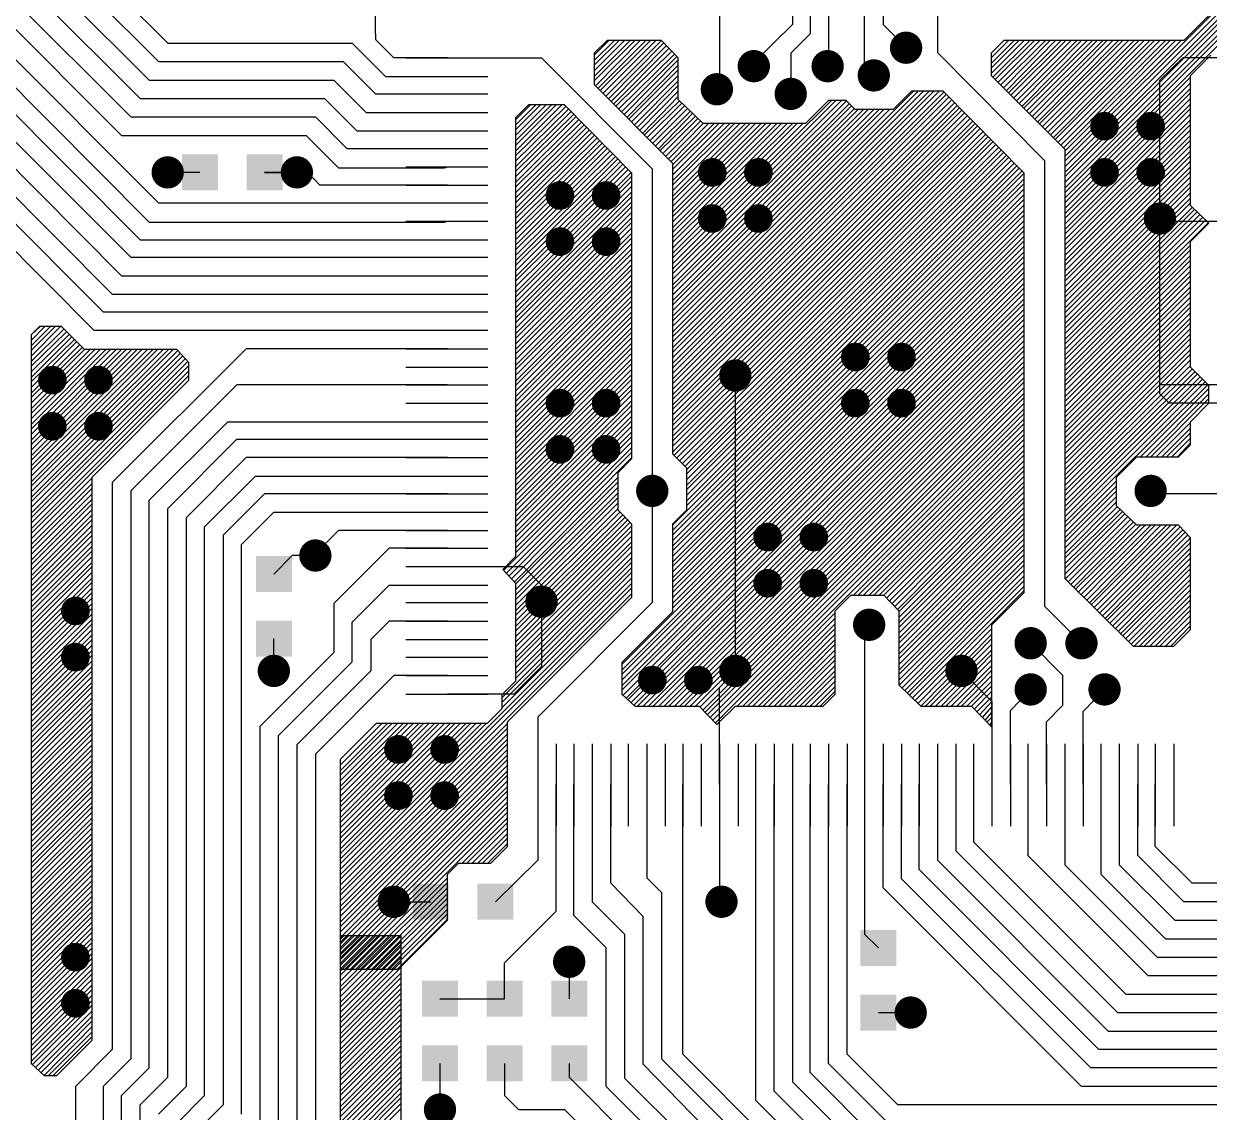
# Model space of a CAD drawing. Extents: x 295 to 953, y 10 to 290.
# Drawn here: x 646.7 to 700.5, y 130.8 to 180.2 of the extents above; entities that cross this region are included whole.
import ezdxf

# ---------------------------------------------------------------- set-up
doc = ezdxf.new("R2010")
doc.units = 0
doc.header["$LTSCALE"] = 5
doc.header["$MEASUREMENT"] = 0
doc.layers.get('0').update_dxf_attribs({"linetype": 'CONTINUOUS', "lineweight": 25})
doc.layers.add('ART01_PHO', color=7, linetype='CONTINUOUS')

msp = doc.modelspace()

# ---------------------------------------------------------------- linework, layer by layer
for points, const_width in [([(686.372, 179.088, 1), (687.105, 179.088, 1)], 0.733), ([(679.456, 178.25, 1), (680.19, 178.25, 1)], 0.733), ([(682.809, 178.25, 1), (683.543, 178.25, 1)], 0.733), ([(684.905, 177.831, 1), (685.638, 177.831, 1)], 0.733), ([(677.78, 177.202, 1), (678.513, 177.202, 1)], 0.733), ([(681.133, 176.992, 1), (681.866, 176.992, 1)], 0.733), ([(695.424, 175.526, 1), (696.074, 175.526, 1)], 0.65), ([(697.52, 175.526, 1), (698.169, 175.526, 1)], 0.65), ([(652.844, 173.43, 1), (653.577, 173.43, 1)], 0.733), ([(658.711, 173.43, 1), (659.444, 173.43, 1)], 0.733), ([(677.612, 173.43, 1), (678.262, 173.43, 1)], 0.65), ([(679.708, 173.43, 1), (680.358, 173.43, 1)], 0.65), ([(695.424, 173.43, 1), (696.074, 173.43, 1)], 0.65), ([(697.52, 173.43, 1), (698.169, 173.43, 1)], 0.65), ([(670.697, 172.382, 1), (671.347, 172.382, 1)], 0.65), ([(672.793, 172.382, 1), (673.442, 172.382, 1)], 0.65), ([(677.612, 171.335, 1), (678.262, 171.335, 1)], 0.65), ([(679.708, 171.335, 1), (680.358, 171.335, 1)], 0.65), ([(697.897, 171.335, 1), (698.63, 171.335, 1)], 0.733), ([(670.697, 170.287, 1), (671.347, 170.287, 1)], 0.65), ([(672.793, 170.287, 1), (673.442, 170.287, 1)], 0.65), ([(684.108, 165.048, 1), (684.758, 165.048, 1)], 0.65), ([(686.204, 165.048, 1), (686.854, 165.048, 1)], 0.65), ([(678.618, 164.21, 1), (679.352, 164.21, 1)], 0.733), ([(647.647, 164, 1), (648.296, 164, 1)], 0.65), ([(649.742, 164, 1), (650.392, 164, 1)], 0.65), ([(670.697, 162.953, 1), (671.347, 162.953, 1)], 0.65), ([(672.793, 162.953, 1), (673.442, 162.953, 1)], 0.65), ([(684.108, 162.953, 1), (684.758, 162.953, 1)], 0.65), ([(686.204, 162.953, 1), (686.854, 162.953, 1)], 0.65), ([(647.647, 161.905, 1), (648.296, 161.905, 1)], 0.65), ([(649.742, 161.905, 1), (650.392, 161.905, 1)], 0.65), ([(670.697, 160.857, 1), (671.347, 160.857, 1)], 0.65), ([(672.793, 160.857, 1), (673.442, 160.857, 1)], 0.65), ([(674.846, 158.971, 1), (675.58, 158.971, 1)], 0.733), ([(697.478, 158.971, 1), (698.211, 158.971, 1)], 0.733), ([(680.127, 156.876, 1), (680.777, 156.876, 1)], 0.65), ([(682.223, 156.876, 1), (682.872, 156.876, 1)], 0.65), ([(659.549, 156.037, 1), (660.283, 156.037, 1)], 0.733), ([(680.127, 154.78, 1), (680.777, 154.78, 1)], 0.65), ([(682.223, 154.78, 1), (682.872, 154.78, 1)], 0.65), ([(669.817, 153.942, 1), (670.551, 153.942, 1)], 0.733), ([(648.695, 153.523, 1), (649.344, 153.523, 1)], 0.65), ([(684.695, 152.894, 1), (685.429, 152.894, 1)], 0.733), ([(692.029, 152.056, 1), (692.763, 152.056, 1)], 0.733), ([(694.334, 152.056, 1), (695.068, 152.056, 1)], 0.733), ([(648.695, 151.427, 1), (649.344, 151.427, 1)], 0.65), ([(657.663, 150.799, 1), (658.397, 150.799, 1)], 0.733), ([(678.618, 150.799, 1), (679.352, 150.799, 1)], 0.733), ([(688.886, 150.799, 1), (689.62, 150.799, 1)], 0.733), ([(674.888, 150.38, 1), (675.538, 150.38, 1)], 0.65), ([(676.984, 150.38, 1), (677.633, 150.38, 1)], 0.65), ([(692.029, 149.96, 1), (692.763, 149.96, 1)], 0.733), ([(695.382, 149.96, 1), (696.116, 149.96, 1)], 0.733), ([(663.363, 147.236, 1), (664.013, 147.236, 1)], 0.65), ([(665.459, 147.236, 1), (666.108, 147.236, 1)], 0.65), ([(663.363, 145.141, 1), (664.013, 145.141, 1)], 0.65), ([(665.459, 145.141, 1), (666.108, 145.141, 1)], 0.65), ([(663.112, 140.321, 1), (663.845, 140.321, 1)], 0.733), ([(677.99, 140.321, 1), (678.723, 140.321, 1)], 0.733), ([(648.695, 137.807, 1), (649.344, 137.807, 1)], 0.65), ([(671.074, 137.597, 1), (671.808, 137.597, 1)], 0.733), ([(648.695, 135.711, 1), (649.344, 135.711, 1)], 0.65), ([(686.581, 135.292, 1), (687.315, 135.292, 1)], 0.733), ([(665.207, 130.891, 1), (665.94, 130.891, 1)], 0.733)]:
    msp.add_lwpolyline(points, format="xyb", close=True, dxfattribs=dict(const_width=const_width))
for points in [[(655.494, 174.247), (655.494, 172.613), (653.86, 174.247), (653.86, 172.613)], [(658.428, 174.247), (658.428, 172.613), (656.794, 174.247), (656.794, 172.613)], [(658.847, 156.016), (658.847, 154.382), (657.213, 156.016), (657.213, 154.382)], [(658.847, 153.083), (658.847, 151.448), (657.213, 153.083), (657.213, 151.448)], [(665.972, 141.138), (665.972, 139.504), (664.337, 141.138), (664.337, 139.504)], [(668.906, 141.138), (668.906, 139.504), (667.271, 141.138), (667.271, 139.504)], [(686.298, 139.043), (686.298, 137.408), (684.664, 139.043), (684.664, 137.408)], [(666.391, 136.738), (666.391, 135.103), (664.757, 136.738), (664.757, 135.103)], [(669.325, 136.738), (669.325, 135.103), (667.69, 136.738), (667.69, 135.103)], [(672.258, 136.738), (672.258, 135.103), (670.624, 136.738), (670.624, 135.103)], [(686.298, 136.109), (686.298, 134.475), (684.664, 136.109), (684.664, 134.475)], [(666.391, 133.804), (666.391, 132.17), (664.757, 133.804), (664.757, 132.17)], [(669.325, 133.804), (669.325, 132.17), (667.69, 133.804), (667.69, 132.17)], [(672.258, 133.804), (672.258, 132.17), (670.624, 133.804), (670.624, 132.17)]]:
    msp.add_solid(points)
at = {"layer": 'ART01_PHO', "color": 7}
for p, q in [((662.64, 179.717), (662.64, 235.247)), ((647.972, 184.536), (653.21, 179.298)), ((647.343, 183.908), (652.791, 178.459)), ((646.714, 183.279), (652.372, 177.621)), ((646.086, 182.65), (651.953, 176.783)), ((678.272, 182.776), (678.272, 177.202)), ((681.583, 182.776), (681.583, 180.136)), ((682.38, 182.776), (682.38, 179.717)), ((683.218, 182.776), (683.218, 178.25)), ((684.852, 178.25), (684.852, 182.776)), ((685.691, 182.776), (685.691, 180.136)), ((688.163, 182.776), (688.163, 178.878)), ((693.947, 173.933), (702.999, 182.986)), ((693.947, 173.682), (703.251, 182.986)), ((693.947, 173.43), (703.502, 182.986)), ((693.947, 173.221), (703.712, 182.986)), ((693.947, 172.969), (703.963, 182.986)), ((693.947, 172.718), (704.215, 182.986)), ((693.947, 172.508), (704.424, 182.986)), ((693.947, 172.257), (704.676, 182.986)), ((645.457, 182.022), (651.534, 175.945)), ((644.828, 181.393), (651.115, 175.106)), ((644.074, 180.764), (652.791, 172.047)), ((700.652, 180.722), (699.353, 179.423)), ((643.445, 180.136), (652.372, 171.167)), ((681.583, 180.136), (679.823, 178.417)), ((685.691, 180.136), (686.738, 179.088)), ((642.859, 179.507), (651.953, 170.371)), ((653.21, 179.298), (661.592, 179.298)), ((661.592, 179.298), (663.101, 177.789)), ((662.64, 179.717), (662.64, 179.465)), ((663.478, 178.627), (662.64, 179.465)), ((672.573, 178.753), (673.243, 179.423)), ((672.573, 178.501), (673.495, 179.423)), ((672.573, 178.292), (673.704, 179.423)), ((672.573, 178.04), (673.956, 179.423)), ((672.573, 177.789), (674.207, 179.423)), ((672.573, 177.579), (674.417, 179.423)), ((673.159, 179.423), (672.573, 178.836)), ((672.657, 177.37), (674.668, 179.423)), ((672.74, 177.244), (674.92, 179.423)), ((672.866, 177.16), (675.129, 179.423)), ((672.992, 177.034), (675.381, 179.423)), ((673.118, 176.909), (675.632, 179.423)), ((675.632, 179.423), (673.159, 179.423)), ((673.243, 176.783), (675.716, 179.298)), ((676.387, 178.627), (675.632, 179.423)), ((682.38, 179.717), (681.5, 178.836)), ((690.594, 178.627), (691.39, 179.423)), ((690.594, 178.375), (691.642, 179.423)), ((690.594, 178.166), (691.851, 179.423)), ((690.594, 177.914), (692.103, 179.423)), ((691.181, 179.423), (690.594, 178.836)), ((690.678, 177.747), (692.354, 179.423)), ((690.804, 177.663), (692.564, 179.423)), ((690.929, 177.537), (692.815, 179.423)), ((691.055, 177.412), (693.067, 179.423)), ((691.181, 177.286), (693.276, 179.423)), ((699.353, 179.423), (691.181, 179.423)), ((691.306, 177.16), (693.528, 179.423)), ((691.39, 177.034), (693.779, 179.423)), ((691.516, 176.951), (693.989, 179.423)), ((691.642, 176.825), (694.24, 179.423)), ((691.768, 176.699), (694.492, 179.423)), ((691.893, 176.573), (694.701, 179.423)), ((692.019, 176.448), (694.953, 179.423)), ((692.103, 176.364), (695.204, 179.423)), ((692.229, 176.238), (695.414, 179.423)), ((692.354, 176.112), (695.665, 179.423)), ((692.48, 175.987), (695.875, 179.423)), ((692.606, 175.861), (696.126, 179.423)), ((692.731, 175.735), (696.378, 179.423)), ((692.815, 175.651), (696.587, 179.423)), ((692.941, 175.526), (696.839, 179.423)), ((693.067, 175.4), (697.09, 179.423)), ((693.192, 175.274), (697.3, 179.423)), ((693.318, 175.148), (697.551, 179.423)), ((693.444, 175.023), (697.803, 179.423)), ((693.528, 174.939), (698.012, 179.423)), ((693.653, 174.813), (698.264, 179.423)), ((693.779, 174.687), (698.515, 179.423)), ((693.905, 174.562), (698.725, 179.423)), ((693.947, 174.394), (698.976, 179.423)), ((693.947, 174.143), (699.227, 179.423)), ((642.23, 178.878), (651.534, 169.574)), ((672.573, 178.836), (672.573, 177.412)), ((673.369, 176.657), (675.842, 179.172)), ((673.453, 176.531), (675.967, 179.046)), ((673.579, 176.448), (676.093, 178.92)), ((673.704, 176.322), (676.219, 178.795)), ((681.5, 178.836), (681.5, 176.992)), ((688.163, 178.878), (693.025, 173.975)), ((690.594, 178.836), (690.594, 177.831)), ((699.647, 177.831), (700.569, 178.753)), ((641.643, 178.25), (651.115, 168.736)), ((652.791, 178.459), (661.173, 178.459)), ((661.173, 178.459), (662.64, 176.992)), ((665.909, 178.627), (663.478, 178.627)), ((664.023, 178.627), (667.753, 178.627)), ((665.909, 178.627), (670.184, 178.627)), ((670.184, 178.627), (675.213, 173.598)), ((673.83, 176.196), (676.345, 178.711)), ((673.956, 176.07), (676.387, 178.543)), ((674.081, 175.945), (676.387, 178.292)), ((676.387, 176.741), (676.387, 178.627)), ((679.823, 178.417), (679.823, 178.25)), ((683.218, 178.25), (683.176, 178.25)), ((685.271, 177.831), (684.852, 178.25)), ((699.311, 178.627), (698.264, 177.621)), ((702.999, 178.627), (699.311, 178.627)), ((663.101, 177.789), (665.909, 177.789)), ((664.023, 177.789), (667.753, 177.789)), ((674.165, 175.861), (676.387, 178.082)), ((674.291, 175.735), (676.387, 177.831)), ((690.594, 177.831), (693.947, 174.478)), ((693.947, 172.047), (699.647, 177.747)), ((699.647, 171.921), (699.647, 177.831)), ((641.014, 177.621), (650.696, 167.898)), ((652.372, 177.621), (660.754, 177.621)), ((660.754, 177.621), (662.221, 176.154)), ((672.573, 177.412), (676.135, 173.849)), ((674.417, 175.609), (676.387, 177.579)), ((674.542, 175.484), (676.387, 177.37)), ((674.668, 175.358), (676.387, 177.118)), ((676.135, 166.18), (687.074, 177.118)), ((676.135, 165.97), (687.283, 177.118)), ((676.135, 165.719), (687.535, 177.118)), ((676.135, 165.467), (687.786, 177.118)), ((676.135, 165.258), (687.996, 177.118)), ((676.135, 165.006), (688.247, 177.118)), ((678.272, 177.202), (678.147, 177.202)), ((686.99, 177.118), (686.152, 176.28)), ((688.415, 177.118), (686.99, 177.118)), ((692.103, 173.388), (688.415, 177.118)), ((693.947, 171.796), (699.647, 177.495)), ((693.947, 171.544), (699.647, 177.244)), ((698.264, 171.209), (698.264, 177.621)), ((640.386, 176.992), (650.277, 167.102)), ((651.953, 176.783), (660.335, 176.783)), ((660.335, 176.783), (661.802, 175.316)), ((662.64, 176.992), (665.909, 176.992)), ((664.023, 176.992), (667.753, 176.992)), ((674.794, 175.232), (676.387, 176.867)), ((674.878, 175.148), (676.47, 176.699)), ((676.135, 164.755), (688.457, 177.076)), ((676.135, 164.545), (688.54, 176.951)), ((676.135, 164.294), (688.666, 176.825)), ((676.135, 169.532), (683.344, 176.699)), ((676.135, 169.281), (683.553, 176.699)), ((676.135, 169.03), (683.805, 176.699)), ((676.135, 164.042), (688.792, 176.699)), ((676.135, 168.82), (684.014, 176.657)), ((677.518, 175.651), (676.387, 176.741)), ((683.218, 176.699), (682.17, 175.651)), ((684.014, 176.699), (683.218, 176.699)), ((684.433, 176.28), (684.014, 176.699)), ((693.947, 171.335), (699.647, 177.034)), ((693.947, 171.083), (699.647, 176.783)), ((639.799, 176.364), (649.858, 166.263)), ((662.221, 176.154), (665.909, 176.154)), ((664.023, 176.154), (667.753, 176.154)), ((669.01, 175.819), (669.681, 176.49)), ((669.01, 175.568), (669.932, 176.49)), ((669.01, 175.358), (670.142, 176.49)), ((669.01, 175.106), (670.393, 176.49)), ((669.01, 174.855), (670.645, 176.49)), ((669.01, 174.645), (670.854, 176.49)), ((669.01, 174.394), (671.106, 176.49)), ((669.597, 176.49), (669.01, 175.903)), ((669.01, 174.184), (671.274, 176.406)), ((669.01, 173.933), (671.399, 176.28)), ((669.01, 173.682), (671.525, 176.196)), ((669.01, 173.472), (671.651, 176.07)), ((671.232, 176.49), (669.597, 176.49)), ((674.291, 173.388), (671.232, 176.49)), ((675.004, 175.023), (676.554, 176.573)), ((675.129, 174.897), (676.68, 176.448)), ((675.255, 174.771), (676.806, 176.322)), ((675.381, 174.645), (676.931, 176.196)), ((675.506, 174.52), (677.057, 176.112)), ((676.135, 163.833), (688.918, 176.573)), ((676.135, 168.569), (684.14, 176.531)), ((676.135, 168.317), (684.266, 176.448)), ((676.135, 163.581), (689.043, 176.448)), ((676.135, 163.33), (689.169, 176.364)), ((676.135, 168.108), (684.391, 176.322)), ((676.135, 167.856), (684.559, 176.28)), ((676.135, 167.605), (684.81, 176.28)), ((676.135, 167.395), (685.02, 176.28)), ((676.135, 167.144), (685.271, 176.28)), ((676.135, 166.892), (685.523, 176.28)), ((676.135, 166.683), (685.732, 176.28)), ((676.135, 166.431), (685.984, 176.28)), ((676.135, 163.12), (689.253, 176.238)), ((676.135, 162.869), (689.379, 176.112)), ((686.152, 176.28), (684.433, 176.28)), ((693.947, 170.832), (699.647, 176.531)), ((693.947, 170.622), (699.647, 176.322)), ((693.947, 170.371), (699.647, 176.07)), ((651.534, 175.945), (659.916, 175.945)), ((659.916, 175.945), (661.341, 174.52)), ((669.01, 173.221), (671.735, 175.945)), ((669.01, 175.903), (669.01, 155.996)), ((669.01, 172.969), (671.86, 175.819)), ((669.01, 172.76), (671.986, 175.693)), ((669.01, 172.508), (672.112, 175.568)), ((675.59, 174.436), (677.183, 175.987)), ((675.716, 174.31), (677.267, 175.861)), ((675.842, 174.184), (677.392, 175.735)), ((675.967, 174.059), (677.518, 175.651)), ((676.093, 173.933), (677.77, 175.651)), ((676.135, 162.659), (689.504, 175.987)), ((676.135, 162.408), (689.63, 175.861)), ((676.135, 162.156), (689.756, 175.735)), ((676.135, 173.765), (678.021, 175.651)), ((676.135, 173.556), (678.231, 175.651)), ((676.135, 173.304), (678.482, 175.651)), ((676.135, 173.053), (678.733, 175.651)), ((676.135, 172.843), (678.943, 175.651)), ((676.135, 172.592), (679.195, 175.651)), ((676.135, 172.34), (679.446, 175.651)), ((676.135, 172.131), (679.656, 175.651)), ((676.135, 171.879), (679.907, 175.651)), ((676.135, 171.628), (680.158, 175.651)), ((676.135, 171.418), (680.368, 175.651)), ((676.135, 171.167), (680.619, 175.651)), ((676.135, 170.916), (680.871, 175.651)), ((676.135, 170.706), (681.08, 175.651)), ((676.135, 170.454), (681.332, 175.651)), ((676.135, 170.245), (681.583, 175.651)), ((676.135, 169.993), (681.793, 175.651)), ((676.135, 169.742), (682.044, 175.651)), ((676.135, 161.947), (689.882, 175.651)), ((676.135, 161.695), (689.965, 175.526)), ((682.17, 175.651), (677.518, 175.651)), ((693.947, 170.119), (699.647, 175.819)), ((693.947, 169.91), (699.647, 175.609)), ((651.115, 175.106), (659.497, 175.106)), ((659.497, 175.106), (660.964, 173.64)), ((661.802, 175.316), (665.909, 175.316)), ((664.023, 175.316), (667.753, 175.316)), ((669.01, 172.257), (672.237, 175.484)), ((669.01, 172.047), (672.363, 175.358)), ((669.01, 171.796), (672.447, 175.232)), ((669.01, 171.544), (672.573, 175.106)), ((669.01, 171.335), (672.698, 174.981)), ((676.135, 161.444), (690.091, 175.4)), ((676.135, 161.234), (690.217, 175.274)), ((676.135, 160.983), (690.343, 175.148)), ((676.135, 160.731), (690.468, 175.065)), ((693.947, 169.658), (699.647, 175.358)), ((693.947, 169.407), (699.647, 175.106)), ((661.341, 174.52), (665.909, 174.52)), ((664.023, 174.52), (667.753, 174.52)), ((669.01, 171.083), (672.824, 174.855)), ((669.01, 170.832), (672.95, 174.771)), ((669.01, 170.622), (673.076, 174.645)), ((669.01, 170.371), (673.159, 174.52)), ((676.219, 160.606), (690.594, 174.939)), ((676.345, 160.48), (690.678, 174.813)), ((676.47, 160.354), (690.804, 174.687)), ((676.596, 160.228), (690.929, 174.562)), ((676.722, 160.103), (691.055, 174.436)), ((693.947, 169.197), (699.647, 174.897)), ((693.947, 168.946), (699.647, 174.645)), ((693.947, 174.478), (693.947, 154.99)), ((669.01, 170.119), (673.285, 174.394)), ((669.01, 169.91), (673.411, 174.268)), ((669.01, 169.658), (673.537, 174.143)), ((669.01, 169.407), (673.662, 174.059)), ((669.01, 169.197), (673.788, 173.933)), ((676.764, 159.935), (691.181, 174.352)), ((676.764, 159.726), (691.306, 174.226)), ((676.764, 159.474), (691.39, 174.101)), ((676.764, 159.223), (691.516, 173.975)), ((693.025, 173.975), (693.025, 153.732)), ((693.947, 168.694), (699.647, 174.394)), ((693.947, 168.485), (699.647, 174.184)), ((693.947, 168.233), (699.647, 173.933)), ((654.677, 173.43), (653.21, 173.43)), ((657.611, 173.43), (659.078, 173.43)), ((659.581, 173.43), (657.611, 173.43)), ((660.125, 172.843), (659.581, 173.43)), ((660.964, 173.64), (665.783, 173.64)), ((664.023, 173.682), (667.753, 173.682)), ((665.783, 173.64), (665.909, 173.682)), ((669.01, 168.946), (673.872, 173.807)), ((669.01, 168.694), (673.998, 173.682)), ((669.01, 168.485), (674.123, 173.556)), ((669.01, 168.233), (674.249, 173.43)), ((674.291, 160.438), (674.291, 173.388)), ((675.213, 173.598), (675.213, 153.9)), ((676.135, 173.849), (676.135, 160.648)), ((676.135, 157.42), (692.103, 173.388)), ((676.764, 159.013), (691.642, 173.849)), ((676.764, 158.762), (691.768, 173.723)), ((676.764, 158.51), (691.893, 173.64)), ((676.764, 158.301), (692.019, 173.514)), ((692.103, 154.361), (692.103, 173.388)), ((693.947, 167.982), (699.647, 173.682)), ((693.947, 167.772), (699.647, 173.472)), ((665.909, 172.843), (660.125, 172.843)), ((664.023, 172.843), (667.753, 172.843)), ((669.01, 167.982), (674.291, 173.262)), ((669.01, 167.772), (674.291, 173.053)), ((676.135, 157.169), (692.103, 173.137)), ((676.135, 156.959), (692.103, 172.927)), ((693.947, 167.521), (699.647, 173.221)), ((693.947, 167.269), (699.647, 172.969)), ((669.01, 167.521), (674.291, 172.801)), ((669.01, 167.269), (674.291, 172.55)), ((669.01, 167.06), (674.291, 172.34)), ((676.135, 156.708), (692.103, 172.676)), ((676.135, 156.457), (692.103, 172.424)), ((693.947, 167.06), (699.647, 172.76)), ((693.947, 166.808), (699.647, 172.508)), ((652.791, 172.047), (665.909, 172.047)), ((664.023, 172.047), (667.753, 172.047)), ((669.01, 166.808), (674.291, 172.089)), ((669.01, 166.599), (674.291, 171.879)), ((676.135, 156.247), (692.103, 172.215)), ((676.135, 155.996), (692.103, 171.963)), ((693.947, 166.557), (699.647, 172.257)), ((693.947, 166.347), (699.647, 172.047)), ((693.947, 166.096), (699.73, 171.838)), ((693.947, 165.844), (699.856, 171.754)), ((700.485, 171.125), (699.647, 171.921)), ((664.023, 171.209), (667.753, 171.209)), ((665.783, 171.167), (665.909, 171.209)), ((669.01, 166.347), (674.291, 171.628)), ((669.01, 166.096), (674.291, 171.377)), ((676.135, 155.744), (692.103, 171.712)), ((676.135, 155.535), (692.103, 171.502)), ((676.135, 155.283), (692.103, 171.251)), ((693.947, 165.635), (699.94, 171.628)), ((693.947, 165.383), (700.066, 171.502)), ((693.947, 165.132), (700.191, 171.377)), ((693.947, 164.922), (700.317, 171.251)), ((698.264, 163.791), (698.264, 171.209)), ((698.264, 171.209), (702.999, 171.209)), ((652.372, 171.167), (665.783, 171.167)), ((669.01, 165.886), (674.291, 171.167)), ((669.01, 165.635), (674.291, 170.916)), ((669.01, 165.383), (674.291, 170.664)), ((676.135, 155.032), (692.103, 170.999)), ((676.135, 154.822), (692.103, 170.79)), ((693.947, 164.671), (700.443, 171.125)), ((699.647, 170.287), (700.485, 171.125)), ((651.953, 170.371), (665.909, 170.371)), ((664.023, 170.371), (667.753, 170.371)), ((669.01, 165.174), (674.291, 170.454)), ((669.01, 164.922), (674.291, 170.203)), ((676.135, 154.571), (692.103, 170.538)), ((676.135, 154.361), (692.103, 170.329)), ((693.947, 164.419), (699.647, 170.119)), ((699.647, 164.587), (699.647, 170.287)), ((669.01, 164.671), (674.291, 169.952)), ((669.01, 164.461), (674.291, 169.742)), ((676.135, 154.11), (692.103, 170.077)), ((676.135, 153.858), (692.103, 169.826)), ((676.135, 153.649), (692.103, 169.616)), ((693.947, 164.21), (699.647, 169.91)), ((693.947, 163.958), (699.647, 169.658)), ((651.534, 169.574), (665.909, 169.574)), ((664.023, 169.574), (667.753, 169.574)), ((669.01, 164.21), (674.291, 169.491)), ((669.01, 163.958), (674.291, 169.239)), ((673.83, 151.092), (692.103, 169.365)), ((673.83, 150.841), (692.103, 169.113)), ((693.947, 163.749), (699.647, 169.449)), ((693.947, 163.497), (699.647, 169.197)), ((651.115, 168.736), (665.909, 168.736)), ((664.023, 168.736), (667.753, 168.736)), ((669.01, 163.749), (674.291, 169.03)), ((669.01, 163.497), (674.291, 168.778)), ((669.01, 163.246), (674.291, 168.527)), ((673.83, 150.631), (692.103, 168.904)), ((673.83, 150.38), (692.103, 168.652)), ((693.947, 163.246), (699.647, 168.946)), ((693.947, 163.036), (699.647, 168.736)), ((669.01, 163.036), (674.291, 168.317)), ((669.01, 162.785), (674.291, 168.066)), ((673.83, 150.128), (692.103, 168.401)), ((673.83, 149.919), (692.103, 168.191)), ((693.947, 162.785), (699.647, 168.485)), ((693.947, 162.534), (699.647, 168.233)), ((693.947, 162.324), (699.647, 168.024)), ((650.696, 167.898), (665.909, 167.898)), ((664.023, 167.898), (667.753, 167.898)), ((669.01, 162.534), (674.291, 167.814)), ((669.01, 162.324), (674.291, 167.605)), ((673.914, 149.709), (692.103, 167.94)), ((674.04, 149.583), (692.103, 167.688)), ((674.123, 149.499), (692.103, 167.479)), ((693.947, 162.072), (699.647, 167.772)), ((693.947, 161.821), (699.647, 167.521)), ((650.277, 167.102), (665.909, 167.102)), ((664.023, 167.102), (667.753, 167.102)), ((669.01, 162.072), (674.291, 167.353)), ((669.01, 161.821), (674.291, 167.102)), ((669.01, 161.611), (674.291, 166.892)), ((674.249, 149.374), (692.103, 167.227)), ((674.375, 149.248), (692.103, 166.976)), ((693.947, 161.611), (699.647, 167.311)), ((693.947, 161.36), (699.647, 167.06)), ((647.008, 166.054), (647.427, 166.431)), ((647.008, 165.802), (647.636, 166.431)), ((647.008, 165.551), (647.888, 166.431)), ((647.008, 165.341), (648.097, 166.431)), ((647.008, 165.09), (648.349, 166.431)), ((647.385, 166.431), (647.008, 166.054)), ((648.391, 166.431), (647.385, 166.431)), ((649.438, 165.383), (648.391, 166.431)), ((669.01, 161.36), (674.291, 166.641)), ((669.01, 161.109), (674.291, 166.389)), ((674.542, 149.206), (692.103, 166.766)), ((674.794, 149.206), (692.103, 166.515)), ((693.947, 161.109), (699.647, 166.808)), ((693.947, 160.899), (699.647, 166.599)), ((693.947, 160.648), (699.647, 166.347)), ((647.008, 164.839), (648.474, 166.305)), ((647.008, 164.629), (648.6, 166.18)), ((647.008, 164.378), (648.726, 166.054)), ((647.008, 166.054), (647.008, 132.987)), ((647.008, 164.126), (648.852, 165.97)), ((647.008, 163.917), (648.977, 165.844)), ((649.858, 166.263), (665.909, 166.263)), ((664.023, 166.263), (667.753, 166.263)), ((669.01, 160.899), (674.291, 166.18)), ((669.01, 160.648), (674.291, 165.928)), ((675.045, 149.206), (692.103, 166.263)), ((675.255, 149.206), (692.103, 166.054)), ((693.947, 160.396), (699.647, 166.096)), ((693.947, 160.187), (699.647, 165.886)), ((647.008, 163.665), (649.061, 165.719)), ((647.008, 163.414), (649.187, 165.593)), ((647.008, 163.204), (649.313, 165.467)), ((647.008, 162.953), (649.438, 165.383)), ((647.008, 162.701), (649.69, 165.383)), ((647.008, 162.492), (649.899, 165.383)), ((647.008, 162.24), (650.151, 165.383)), ((647.008, 161.989), (650.402, 165.383)), ((647.008, 161.779), (650.612, 165.383)), ((647.008, 161.528), (650.863, 165.383)), ((647.008, 161.276), (651.115, 165.383)), ((647.008, 161.067), (651.324, 165.383)), ((647.008, 160.815), (651.576, 165.383)), ((647.008, 160.564), (651.827, 165.383)), ((647.008, 160.354), (652.037, 165.383)), ((647.008, 160.103), (652.288, 165.383)), ((647.008, 159.893), (652.54, 165.383)), ((647.008, 159.642), (652.749, 165.383)), ((647.008, 159.39), (653.001, 165.383)), ((647.008, 159.181), (653.252, 165.383)), ((647.008, 158.929), (653.462, 165.383)), ((647.008, 158.678), (653.671, 165.341)), ((653.629, 165.383), (649.438, 165.383)), ((656.773, 165.425), (650.696, 159.348)), ((654.174, 164.797), (653.629, 165.383)), ((665.909, 165.425), (656.773, 165.425)), ((664.023, 165.425), (667.753, 165.425)), ((669.01, 160.396), (674.291, 165.677)), ((669.01, 160.187), (674.291, 165.467)), ((675.506, 149.206), (692.103, 165.802)), ((675.758, 149.206), (692.103, 165.551)), ((675.967, 149.206), (692.103, 165.341)), ((693.947, 159.935), (699.647, 165.635)), ((693.947, 159.684), (699.647, 165.383)), ((647.008, 158.468), (653.797, 165.216)), ((647.008, 158.217), (653.881, 165.09)), ((647.008, 157.965), (654.007, 164.964)), ((647.008, 157.756), (654.132, 164.839)), ((654.174, 164), (654.174, 164.797)), ((669.01, 159.935), (674.291, 165.216)), ((669.01, 159.684), (674.291, 164.964)), ((669.01, 159.474), (674.291, 164.755)), ((676.219, 149.206), (692.103, 165.09)), ((676.47, 149.206), (692.103, 164.839)), ((693.947, 159.474), (699.647, 165.174)), ((693.947, 159.223), (699.647, 164.922)), ((647.008, 157.504), (654.174, 164.671)), ((647.008, 157.253), (654.174, 164.419)), ((647.008, 157.043), (654.174, 164.21)), ((664.023, 164.587), (667.753, 164.587)), ((669.01, 159.223), (674.291, 164.503)), ((669.01, 158.971), (674.291, 164.252)), ((676.68, 149.206), (692.103, 164.629)), ((676.931, 149.206), (692.103, 164.378)), ((678.985, 150.799), (678.985, 164.21)), ((693.947, 158.971), (699.647, 164.671)), ((693.947, 158.762), (699.73, 164.503)), ((693.947, 158.51), (699.856, 164.378)), ((693.947, 158.259), (699.982, 164.294)), ((700.485, 163.749), (699.647, 164.587)), ((649.774, 159.6), (654.174, 164)), ((656.354, 163.791), (651.534, 158.971)), ((665.909, 163.791), (656.354, 163.791)), ((664.023, 163.791), (667.753, 163.791)), ((669.01, 158.762), (674.291, 164.042)), ((669.01, 158.51), (674.291, 163.791)), ((677.183, 149.206), (692.103, 164.126)), ((677.392, 149.164), (692.103, 163.917)), ((677.518, 149.038), (692.103, 163.665)), ((693.947, 158.049), (700.108, 164.168)), ((693.947, 157.798), (700.191, 164.042)), ((693.947, 157.546), (700.317, 163.917)), ((693.947, 157.337), (700.443, 163.791)), ((698.264, 163.372), (698.264, 163.791)), ((702.999, 163.791), (698.264, 163.791)), ((700.485, 162.953), (700.485, 163.749)), ((669.01, 158.301), (674.291, 163.581)), ((669.01, 158.049), (674.291, 163.33)), ((677.602, 148.913), (692.103, 163.414)), ((677.728, 148.829), (692.103, 163.204)), ((697.383, 160.522), (700.485, 163.623)), ((697.635, 160.522), (700.485, 163.372)), ((697.844, 160.522), (700.485, 163.162)), ((698.683, 162.953), (698.264, 163.372)), ((664.023, 162.953), (667.753, 162.953)), ((669.01, 157.798), (674.291, 163.078)), ((669.01, 157.588), (674.291, 162.869)), ((669.01, 157.337), (674.291, 162.617)), ((677.853, 148.703), (692.103, 162.953)), ((677.979, 148.577), (692.103, 162.701)), ((702.999, 162.953), (698.683, 162.953)), ((699.647, 162.114), (700.485, 162.953)), ((652.372, 158.552), (655.934, 162.114)), ((655.934, 162.114), (665.909, 162.114)), ((664.023, 162.114), (667.753, 162.114)), ((669.01, 157.085), (674.291, 162.366)), ((669.01, 156.876), (674.291, 162.156)), ((678.105, 148.452), (692.103, 162.492)), ((679.069, 149.206), (692.103, 162.24)), ((698.096, 160.522), (699.647, 162.072)), ((699.647, 161.067), (699.647, 162.114)), ((669.01, 156.624), (674.291, 161.905)), ((669.01, 156.373), (674.291, 161.653)), ((684.349, 154.235), (692.103, 162.031)), ((684.559, 154.235), (692.103, 161.779)), ((684.81, 154.235), (692.103, 161.528)), ((698.347, 160.522), (699.647, 161.821)), ((698.557, 160.522), (699.647, 161.611)), ((653.21, 158.175), (656.354, 161.318)), ((656.354, 161.318), (665.909, 161.318)), ((664.023, 161.318), (667.753, 161.318)), ((668.466, 155.367), (674.291, 161.192)), ((669.01, 156.163), (674.291, 161.444)), ((685.062, 154.235), (692.103, 161.318)), ((685.271, 154.235), (692.103, 161.067)), ((698.808, 160.522), (699.647, 161.36)), ((699.06, 160.522), (699.647, 161.15)), ((699.102, 160.522), (699.647, 161.067)), ((656.773, 160.48), (654.049, 157.756)), ((665.909, 160.48), (656.773, 160.48)), ((664.023, 160.48), (667.753, 160.48)), ((668.591, 155.241), (674.291, 160.941)), ((668.717, 155.115), (674.291, 160.731)), ((668.843, 154.99), (674.291, 160.48)), ((673.662, 159.809), (674.291, 160.438)), ((676.135, 160.648), (676.764, 160.019)), ((685.523, 154.235), (692.103, 160.815)), ((685.732, 154.235), (692.103, 160.606)), ((696.294, 159.6), (697.216, 160.522)), ((697.216, 160.522), (699.102, 160.522)), ((676.764, 160.019), (676.764, 158.091)), ((685.858, 154.11), (692.103, 160.354)), ((685.984, 153.984), (692.103, 160.103)), ((686.11, 153.858), (692.103, 159.893)), ((647.008, 156.792), (649.774, 159.558)), ((649.774, 134.035), (649.774, 159.6)), ((650.696, 159.348), (650.696, 133.616)), ((654.887, 157.337), (657.192, 159.642)), ((657.192, 159.642), (665.909, 159.642)), ((664.023, 159.642), (667.753, 159.642)), ((668.968, 154.864), (673.662, 159.6)), ((669.01, 154.738), (673.662, 159.39)), ((673.662, 158.091), (673.662, 159.809)), ((686.235, 153.732), (692.103, 159.642)), ((686.361, 153.607), (692.103, 159.39)), ((693.947, 157.085), (696.294, 159.432)), ((696.294, 158.301), (696.294, 159.6)), ((647.008, 156.54), (649.774, 159.306)), ((647.008, 156.331), (649.774, 159.097)), ((647.008, 156.079), (649.774, 158.845)), ((651.534, 158.971), (651.534, 133.196)), ((657.611, 158.845), (655.725, 156.959)), ((665.909, 158.845), (657.611, 158.845)), ((664.023, 158.845), (667.753, 158.845)), ((669.01, 154.487), (673.662, 159.139)), ((669.01, 154.235), (673.662, 158.887)), ((686.403, 153.481), (692.103, 159.181)), ((686.403, 153.229), (692.103, 158.929)), ((693.947, 156.834), (696.294, 159.181)), ((693.947, 156.624), (696.294, 158.971)), ((697.844, 158.845), (697.844, 158.971)), ((702.999, 158.845), (697.844, 158.845)), ((647.008, 155.828), (649.774, 158.594)), ((647.008, 155.618), (649.774, 158.384)), ((652.372, 132.777), (652.372, 158.552)), ((669.01, 154.026), (673.662, 158.678)), ((669.01, 153.774), (673.662, 158.426)), ((686.403, 152.978), (692.103, 158.678)), ((686.403, 152.768), (692.103, 158.468)), ((693.947, 156.373), (696.294, 158.72)), ((693.947, 156.121), (696.294, 158.468)), ((697.216, 157.42), (696.294, 158.301)), ((647.008, 155.367), (649.774, 158.133)), ((647.008, 155.115), (649.774, 157.881)), ((653.21, 132.358), (653.21, 158.175)), ((654.049, 157.756), (654.049, 131.939)), ((656.563, 156.54), (658.03, 158.007)), ((658.03, 158.007), (665.909, 158.007)), ((664.023, 158.007), (667.753, 158.007)), ((669.01, 153.523), (673.662, 158.175)), ((669.01, 153.313), (673.746, 158.007)), ((669.01, 153.062), (673.872, 157.881)), ((669.01, 152.81), (673.998, 157.798)), ((674.291, 157.462), (673.662, 158.091)), ((676.764, 158.091), (676.135, 157.462)), ((686.403, 152.517), (692.103, 158.217)), ((686.403, 152.266), (692.103, 157.965)), ((686.403, 152.056), (692.103, 157.756)), ((693.947, 155.912), (696.336, 158.259)), ((693.947, 155.66), (696.461, 158.133)), ((693.947, 155.451), (696.587, 158.049)), ((693.947, 155.199), (696.671, 157.923)), ((693.989, 154.99), (696.797, 157.798)), ((647.008, 154.906), (649.774, 157.672)), ((647.008, 154.654), (649.774, 157.42)), ((654.887, 131.52), (654.887, 157.337)), ((669.01, 152.601), (674.123, 157.672)), ((669.01, 152.349), (674.207, 157.546)), ((669.01, 152.098), (674.291, 157.379)), ((674.291, 154.151), (674.291, 157.462)), ((676.135, 157.462), (676.135, 153.481)), ((686.403, 151.805), (692.103, 157.504)), ((686.403, 151.553), (692.103, 157.253)), ((694.114, 154.864), (696.922, 157.672)), ((694.24, 154.738), (697.048, 157.546)), ((694.366, 154.613), (697.174, 157.462)), ((694.45, 154.529), (697.383, 157.42)), ((694.575, 154.403), (697.593, 157.42)), ((694.701, 154.277), (697.844, 157.42)), ((694.827, 154.151), (698.054, 157.42)), ((694.953, 154.026), (698.305, 157.42)), ((695.078, 153.9), (698.557, 157.42)), ((695.162, 153.816), (698.766, 157.42)), ((695.288, 153.69), (699.018, 157.42)), ((695.414, 153.565), (699.186, 157.337)), ((695.539, 153.439), (699.311, 157.211)), ((699.102, 157.42), (697.216, 157.42)), ((699.647, 156.834), (699.102, 157.42)), ((647.008, 154.403), (649.774, 157.169)), ((647.008, 154.193), (649.774, 156.959)), ((647.008, 153.942), (649.774, 156.708)), ((655.725, 156.959), (655.725, 131.101)), ((660.964, 157.169), (659.832, 156.037)), ((665.909, 157.169), (660.964, 157.169)), ((664.023, 157.169), (667.753, 157.169)), ((669.01, 151.888), (674.291, 157.169)), ((669.01, 151.637), (674.291, 156.918)), ((669.01, 151.385), (674.291, 156.666)), ((686.403, 151.344), (692.103, 157.043)), ((686.403, 151.092), (692.103, 156.792)), ((695.665, 153.313), (699.395, 157.085)), ((695.791, 153.188), (699.521, 156.959)), ((695.875, 153.104), (699.647, 156.834)), ((699.647, 152.685), (699.647, 156.834)), ((647.008, 153.69), (649.774, 156.457)), ((647.008, 153.481), (649.774, 156.247)), ((656.563, 130.682), (656.563, 156.54)), ((663.269, 156.373), (660.754, 153.858)), ((665.909, 156.373), (663.269, 156.373)), ((664.023, 156.373), (667.753, 156.373)), ((669.01, 151.176), (674.291, 156.457)), ((669.01, 150.924), (674.291, 156.205)), ((686.403, 150.841), (692.103, 156.54)), ((686.403, 150.631), (692.103, 156.331)), ((696, 152.978), (699.647, 156.624)), ((696.126, 152.852), (699.647, 156.373)), ((696.252, 152.727), (699.647, 156.163)), ((647.008, 153.229), (649.774, 155.996)), ((647.008, 152.978), (649.774, 155.744)), ((658.868, 156.037), (658.03, 155.199)), ((659.916, 156.037), (658.868, 156.037)), ((669.01, 155.996), (668.424, 155.409)), ((669.01, 150.673), (674.291, 155.954)), ((669.01, 150.463), (674.291, 155.744)), ((686.403, 150.38), (692.103, 156.079)), ((686.445, 150.17), (692.103, 155.828)), ((686.571, 150.044), (692.103, 155.618)), ((696.378, 152.601), (699.647, 155.912)), ((696.461, 152.475), (699.647, 155.66)), ((647.008, 152.768), (649.774, 155.535)), ((647.008, 152.517), (649.774, 155.283)), ((664.023, 155.535), (667.753, 155.535)), ((665.909, 155.535), (669.346, 155.535)), ((668.382, 149.583), (674.291, 155.493)), ((668.382, 149.374), (674.291, 155.283)), ((668.424, 155.409), (669.01, 154.78)), ((669.346, 155.535), (670.184, 154.696)), ((686.696, 149.919), (692.103, 155.367)), ((686.78, 149.793), (692.103, 155.115)), ((696.587, 152.391), (699.647, 155.451)), ((696.713, 152.266), (699.647, 155.199)), ((647.008, 152.266), (649.774, 155.032)), ((647.008, 152.056), (649.774, 154.822)), ((647.008, 151.805), (649.774, 154.571)), ((661.047, 141.537), (674.291, 154.78)), ((661.047, 141.327), (674.291, 154.571)), ((661.592, 153.02), (663.269, 154.696)), ((663.269, 154.696), (665.909, 154.696)), ((664.023, 154.696), (667.753, 154.696)), ((668.382, 149.122), (674.291, 155.032)), ((669.01, 154.78), (669.01, 150.338)), ((670.184, 154.696), (670.184, 151.008)), ((686.906, 149.709), (692.103, 154.906)), ((687.032, 149.583), (692.103, 154.654)), ((693.947, 154.99), (697.048, 151.93)), ((696.839, 152.14), (699.647, 154.948)), ((696.964, 152.014), (699.647, 154.738)), ((647.008, 151.595), (649.774, 154.361)), ((647.008, 151.344), (649.774, 154.11)), ((661.047, 141.076), (674.291, 154.319)), ((668.633, 148.494), (674.291, 154.151)), ((683.511, 153.523), (684.224, 154.235)), ((684.224, 154.235), (685.732, 154.235)), ((685.732, 154.235), (686.403, 153.523)), ((687.157, 149.458), (692.103, 154.445)), ((690.636, 152.894), (692.103, 154.361)), ((697.09, 151.93), (699.647, 154.487)), ((697.342, 151.93), (699.647, 154.235)), ((697.551, 151.93), (699.647, 154.026)), ((647.008, 151.092), (649.774, 153.858)), ((647.008, 150.883), (649.774, 153.649)), ((660.754, 153.858), (660.754, 151.637)), ((664.023, 153.9), (667.753, 153.9)), ((675.213, 153.9), (670.016, 148.703)), ((676.135, 153.481), (673.83, 151.176)), ((679.32, 149.206), (683.511, 153.439)), ((683.511, 149.751), (683.511, 153.523)), ((686.403, 153.523), (686.403, 150.17)), ((693.025, 153.732), (694.701, 152.056)), ((697.803, 151.93), (699.647, 153.774)), ((698.054, 151.93), (699.647, 153.565)), ((647.008, 150.631), (649.774, 153.397)), ((647.008, 150.38), (649.774, 153.146)), ((647.008, 150.17), (649.774, 152.936)), ((661.592, 151.218), (661.592, 153.02)), ((663.269, 153.062), (662.431, 152.224)), ((665.909, 153.062), (663.269, 153.062)), ((664.023, 153.062), (667.753, 153.062)), ((679.53, 149.206), (683.511, 153.188)), ((679.781, 149.206), (683.511, 152.936)), ((685.062, 152.894), (684.852, 152.894)), ((684.852, 152.894), (684.852, 145.644)), ((690.636, 148.242), (690.636, 152.894)), ((698.264, 151.93), (699.647, 153.313)), ((698.515, 151.93), (699.647, 153.062)), ((647.008, 149.919), (649.774, 152.685)), ((647.008, 149.667), (649.774, 152.433)), ((680.033, 149.206), (683.511, 152.727)), ((680.242, 149.206), (683.511, 152.475)), ((687.283, 149.332), (690.636, 152.727)), ((687.409, 149.206), (690.636, 152.475)), ((698.766, 151.93), (699.647, 152.852)), ((698.892, 151.93), (699.647, 152.685)), ((647.008, 149.458), (649.774, 152.224)), ((647.008, 149.206), (649.774, 151.972)), ((658.03, 150.799), (658.03, 152.266)), ((662.431, 152.224), (662.431, 150.799)), ((664.023, 152.224), (667.753, 152.224)), ((680.494, 149.206), (683.511, 152.224)), ((680.745, 149.206), (683.511, 152.014)), ((687.618, 149.206), (690.636, 152.266)), ((687.828, 149.206), (690.636, 152.014)), ((693.863, 150.589), (692.396, 152.056)), ((697.048, 151.93), (698.892, 151.93)), ((647.008, 148.955), (649.774, 151.721)), ((647.008, 148.745), (649.774, 151.511)), ((660.754, 151.637), (657.401, 148.284)), ((664.023, 151.427), (667.753, 151.427)), ((680.955, 149.206), (683.511, 151.763)), ((681.206, 149.206), (683.511, 151.511)), ((681.416, 149.206), (683.511, 151.302)), ((688.079, 149.206), (690.636, 151.763)), ((688.331, 149.206), (690.636, 151.553)), ((688.54, 149.206), (690.636, 151.302)), ((647.008, 148.494), (649.774, 151.26)), ((647.008, 148.242), (649.774, 151.008)), ((647.008, 148.033), (649.774, 150.799)), ((658.24, 147.865), (661.592, 151.218)), ((662.431, 150.799), (659.078, 147.446)), ((670.184, 151.008), (668.927, 149.751)), ((673.83, 151.176), (673.83, 149.751)), ((678.272, 150.044), (678.985, 150.799)), ((681.667, 149.206), (683.511, 151.05)), ((681.919, 149.206), (683.511, 150.799)), ((688.792, 149.206), (690.636, 151.05)), ((689.043, 149.206), (690.636, 150.841)), ((689.253, 150.799), (690.636, 149.416)), ((647.008, 147.781), (649.774, 150.547)), ((647.008, 147.53), (649.774, 150.296)), ((663.478, 150.589), (659.916, 147.027)), ((663.897, 150.589), (663.478, 150.589)), ((665.909, 150.589), (663.897, 150.589)), ((664.023, 150.589), (667.753, 150.589)), ((669.01, 150.338), (668.382, 149.709)), ((682.128, 149.206), (683.511, 150.589)), ((682.38, 149.206), (683.511, 150.338)), ((689.253, 149.206), (690.636, 150.589)), ((689.504, 149.206), (690.636, 150.338)), ((693.863, 149.248), (693.863, 150.589)), ((647.008, 147.32), (649.774, 150.086)), ((647.008, 147.069), (649.774, 149.835)), ((664.023, 149.751), (667.753, 149.751)), ((668.927, 149.751), (665.909, 149.751)), ((668.382, 149.709), (668.382, 149.08)), ((673.83, 149.751), (674.417, 149.206)), ((678.272, 145.644), (678.272, 150.044)), ((682.631, 149.206), (683.511, 150.086)), ((682.841, 149.206), (683.511, 149.877)), ((682.966, 149.206), (683.511, 149.751)), ((686.403, 150.17), (687.409, 149.206)), ((689.714, 149.206), (690.636, 150.128)), ((689.84, 149.08), (690.636, 149.877)), ((691.474, 148.997), (692.396, 149.96)), ((694.785, 148.955), (695.749, 149.96)), ((647.008, 146.817), (649.774, 149.583)), ((647.008, 146.608), (649.774, 149.374)), ((647.008, 146.356), (649.774, 149.122)), ((674.417, 149.206), (677.35, 149.206)), ((677.35, 149.206), (678.147, 148.368)), ((678.147, 148.368), (678.985, 149.206)), ((678.985, 149.206), (682.966, 149.206)), ((687.409, 149.206), (689.714, 149.206)), ((689.714, 149.206), (690.636, 148.242)), ((689.965, 148.955), (690.636, 149.625)), ((690.091, 148.829), (690.636, 149.416)), ((690.217, 148.703), (690.636, 149.164)), ((690.636, 149.416), (690.636, 145.644)), ((693.109, 148.494), (693.863, 149.248)), ((647.008, 146.105), (649.774, 148.871)), ((647.008, 145.895), (649.774, 148.661)), ((668.382, 149.08), (667.711, 148.41)), ((670.016, 148.703), (670.016, 145.644)), ((690.343, 148.577), (690.636, 148.913)), ((690.426, 148.494), (690.636, 148.703)), ((691.474, 145.644), (691.474, 148.997)), ((694.785, 145.644), (694.785, 148.955)), ((647.008, 145.644), (649.774, 148.41)), ((647.008, 145.392), (649.774, 148.158)), ((657.401, 148.284), (657.401, 130.263)), ((661.047, 146.775), (662.682, 148.41)), ((661.047, 146.524), (662.933, 148.41)), ((661.047, 146.272), (663.185, 148.41)), ((661.047, 146.063), (663.394, 148.41)), ((661.047, 145.811), (663.646, 148.41)), ((661.047, 145.56), (663.897, 148.41)), ((661.047, 145.35), (664.107, 148.41)), ((661.047, 145.099), (664.358, 148.41)), ((661.047, 144.847), (664.61, 148.41)), ((661.047, 144.638), (664.819, 148.41)), ((661.047, 144.386), (665.071, 148.41)), ((661.047, 144.135), (665.322, 148.41)), ((661.047, 143.925), (665.532, 148.41)), ((661.047, 143.674), (665.783, 148.41)), ((661.047, 143.423), (666.035, 148.41)), ((661.047, 143.213), (666.244, 148.41)), ((661.047, 142.962), (666.496, 148.41)), ((661.047, 142.71), (666.747, 148.41)), ((661.047, 142.501), (666.957, 148.41)), ((661.047, 142.249), (667.208, 148.41)), ((661.047, 142.04), (667.46, 148.41)), ((661.047, 141.788), (667.669, 148.41)), ((661.047, 140.824), (668.633, 148.41)), ((662.682, 148.41), (661.047, 146.775)), ((661.047, 140.615), (668.633, 148.2)), ((667.711, 148.41), (662.682, 148.41)), ((668.633, 142.836), (668.633, 148.494)), ((690.552, 148.368), (690.636, 148.452)), ((693.109, 145.644), (693.109, 148.494)), ((647.008, 145.183), (649.774, 147.949)), ((647.008, 144.931), (649.774, 147.697)), ((658.24, 128.377), (658.24, 147.865)), ((661.047, 140.363), (668.633, 147.949)), ((661.047, 140.112), (668.633, 147.697)), ((647.008, 144.68), (649.774, 147.446)), ((647.008, 144.47), (649.774, 147.236)), ((647.008, 144.219), (649.774, 146.985)), ((659.078, 147.446), (659.078, 122.719)), ((659.916, 147.027), (659.916, 121.671)), ((661.047, 139.902), (668.633, 147.488)), ((661.047, 139.651), (668.633, 147.236)), ((661.047, 139.399), (668.633, 146.985)), ((670.016, 147.488), (670.016, 143.758)), ((670.854, 147.488), (670.854, 143.758)), ((671.651, 147.488), (671.651, 143.758)), ((672.489, 147.488), (672.489, 143.758)), ((673.327, 147.488), (673.327, 143.758)), ((674.123, 147.488), (674.123, 143.758)), ((674.962, 147.488), (674.962, 143.758)), ((675.8, 147.488), (675.8, 143.758)), ((676.596, 147.488), (676.596, 143.758)), ((677.434, 147.488), (677.434, 143.758)), ((678.272, 147.488), (678.272, 143.758)), ((679.111, 147.488), (679.111, 143.758)), ((679.907, 147.488), (679.907, 143.758)), ((680.745, 147.488), (680.745, 143.758)), ((681.583, 147.488), (681.583, 143.758)), ((682.38, 147.488), (682.38, 143.758)), ((683.218, 147.488), (683.218, 143.758)), ((684.056, 147.488), (684.056, 143.758)), ((684.852, 147.488), (684.852, 143.758)), ((685.691, 147.488), (685.691, 143.758)), ((686.529, 147.488), (686.529, 143.758)), ((687.325, 147.488), (687.325, 143.758)), ((688.163, 147.488), (688.163, 143.758)), ((689.001, 147.488), (689.001, 143.758)), ((689.798, 147.488), (689.798, 143.758)), ((690.636, 147.488), (690.636, 143.758)), ((691.474, 147.488), (691.474, 143.758)), ((692.27, 147.488), (692.27, 143.758)), ((693.109, 147.488), (693.109, 143.758)), ((693.947, 147.488), (693.947, 143.758)), ((694.785, 147.488), (694.785, 143.758)), ((695.581, 147.488), (695.581, 143.758)), ((696.42, 147.488), (696.42, 143.758)), ((697.258, 147.488), (697.258, 143.758)), ((698.054, 147.488), (698.054, 143.758)), ((698.892, 147.488), (698.892, 143.758)), ((647.008, 143.967), (649.774, 146.733)), ((647.008, 143.758), (649.774, 146.524)), ((661.047, 139.19), (668.633, 146.775)), ((661.047, 146.775), (661.047, 137.262)), ((661.047, 138.938), (668.633, 146.524)), ((647.008, 143.506), (649.774, 146.272)), ((647.008, 143.297), (649.774, 146.063)), ((661.047, 138.687), (668.633, 146.272)), ((661.047, 138.477), (668.633, 146.063)), ((647.008, 143.045), (649.774, 145.811)), ((647.008, 142.794), (649.774, 145.56)), ((647.008, 142.584), (649.774, 145.35)), ((661.047, 138.226), (668.633, 145.811)), ((661.047, 137.974), (668.633, 145.56)), ((661.047, 137.765), (668.633, 145.35)), ((670.016, 145.644), (670.016, 142.207)), ((670.854, 139.902), (670.854, 145.644)), ((671.651, 139.693), (671.651, 145.644)), ((672.489, 145.644), (672.489, 140.321)), ((673.327, 141.159), (673.327, 145.644)), ((674.962, 145.644), (674.962, 141.411)), ((676.596, 133.406), (676.596, 145.644)), ((678.272, 145.644), (678.272, 140.321)), ((679.907, 145.644), (679.907, 131.311)), ((680.745, 131.73), (680.745, 145.644)), ((681.583, 145.644), (681.583, 132.149)), ((682.38, 132.568), (682.38, 145.644)), ((683.218, 132.987), (683.218, 145.644)), ((684.056, 133.406), (684.056, 145.644)), ((684.852, 145.644), (684.852, 138.854)), ((685.691, 140.95), (685.691, 145.644)), ((686.529, 141.369), (686.529, 145.644)), ((687.325, 141.788), (687.325, 145.644)), ((688.163, 145.644), (688.163, 142.207)), ((689.001, 145.644), (689.001, 142.626)), ((689.798, 145.644), (689.798, 143.045)), ((692.27, 145.644), (692.27, 142.417)), ((693.947, 145.644), (693.947, 141.998)), ((695.581, 145.644), (695.581, 141.578)), ((696.42, 145.644), (696.42, 141.998)), ((697.258, 142.417), (697.258, 145.644)), ((698.054, 142.836), (698.054, 145.644)), ((647.008, 142.333), (649.774, 145.099)), ((647.008, 142.081), (649.774, 144.847)), ((661.047, 137.513), (668.633, 145.099)), ((661.047, 137.262), (668.633, 144.847)), ((647.008, 141.872), (649.774, 144.638)), ((647.008, 141.62), (649.774, 144.386)), ((661.257, 137.262), (668.633, 144.638)), ((661.508, 137.262), (668.633, 144.386)), ((647.008, 141.369), (649.774, 144.135)), ((647.008, 141.159), (649.774, 143.925)), ((666.58, 142.081), (668.633, 144.135)), ((666.789, 142.081), (668.633, 143.925)), ((647.008, 140.908), (649.774, 143.674)), ((647.008, 140.656), (649.774, 143.423)), ((647.008, 140.447), (649.774, 143.213)), ((667.041, 142.081), (668.633, 143.674)), ((667.292, 142.081), (668.633, 143.423)), ((667.502, 142.081), (668.633, 143.213)), ((647.008, 140.195), (649.774, 142.962)), ((647.008, 139.944), (649.774, 142.71)), ((667.753, 142.081), (668.633, 142.962)), ((667.879, 142.081), (668.633, 142.836)), ((689.798, 143.045), (696.713, 136.13)), ((699.73, 141.159), (698.054, 142.836)), ((647.008, 139.734), (649.774, 142.501)), ((647.008, 139.483), (649.774, 142.249)), ((670.016, 142.207), (668.088, 140.321)), ((688.163, 142.207), (695.917, 134.454)), ((689.001, 142.626), (696.336, 135.292)), ((692.27, 142.417), (697.719, 136.968)), ((699.353, 140.321), (697.258, 142.417)), ((647.008, 139.232), (649.774, 141.998)), ((647.008, 139.022), (649.774, 141.788)), ((665.909, 141.578), (666.412, 142.081)), ((666.412, 142.081), (667.879, 142.081)), ((695.497, 133.616), (687.325, 141.788)), ((693.947, 141.998), (698.138, 137.807)), ((696.42, 141.998), (698.934, 139.483)), ((647.008, 138.771), (649.774, 141.537)), ((647.008, 138.519), (649.774, 141.285)), ((647.008, 138.31), (649.774, 141.076)), ((661.76, 137.262), (665.909, 141.411)), ((661.969, 137.262), (665.909, 141.201)), ((665.909, 139.483), (665.909, 141.578)), ((674.794, 139.651), (673.327, 141.159)), ((674.962, 141.411), (675.632, 140.74)), ((695.12, 132.777), (686.529, 141.369)), ((695.581, 141.578), (698.515, 138.645)), ((706.226, 141.159), (699.73, 141.159)), ((647.008, 138.058), (649.774, 140.824)), ((647.008, 137.807), (649.774, 140.573)), ((662.221, 137.262), (665.909, 140.95)), ((662.472, 137.262), (665.909, 140.698)), ((675.632, 140.74), (675.632, 133.196)), ((694.701, 131.939), (685.691, 140.95)), ((647.008, 137.597), (649.774, 140.363)), ((647.008, 137.346), (649.774, 140.112)), ((662.682, 137.262), (665.909, 140.489)), ((662.933, 137.262), (665.909, 140.237)), ((663.185, 137.262), (665.909, 139.986)), ((663.478, 140.321), (665.155, 140.321)), ((672.489, 140.321), (673.956, 138.854)), ((678.272, 140.321), (678.356, 140.321)), ((706.855, 140.321), (699.353, 140.321)), ((647.008, 137.094), (649.774, 139.86)), ((647.008, 136.885), (649.774, 139.651)), ((663.394, 137.262), (665.909, 139.776)), ((663.646, 137.262), (665.909, 139.525)), ((663.688, 137.262), (665.909, 139.483)), ((668.507, 137.555), (670.854, 139.902)), ((673.118, 138.226), (671.651, 139.693)), ((674.794, 132.945), (674.794, 139.651)), ((698.934, 139.483), (707.484, 139.483)), ((647.008, 136.633), (649.774, 139.399)), ((647.008, 136.382), (649.774, 139.148)), ((647.008, 136.172), (649.774, 138.938)), ((647.008, 135.921), (649.774, 138.687)), ((647.008, 135.711), (649.774, 138.477)), ((661.047, 138.603), (661.215, 138.771)), ((661.047, 138.393), (661.425, 138.771)), ((661.047, 138.142), (661.676, 138.771)), ((661.047, 137.89), (661.928, 138.771)), ((661.047, 137.681), (662.137, 138.771)), ((661.047, 137.429), (662.389, 138.771)), ((661.047, 137.178), (662.64, 138.771)), ((661.047, 136.968), (662.85, 138.771)), ((661.047, 136.717), (663.101, 138.771)), ((661.047, 136.465), (663.353, 138.771)), ((661.047, 136.256), (663.562, 138.771)), ((661.047, 136.004), (663.814, 138.771)), ((663.814, 138.771), (661.047, 138.771)), ((661.047, 138.771), (661.047, 129.634)), ((661.047, 135.753), (663.814, 138.519)), ((663.814, 130.43), (663.814, 138.771)), ((673.956, 138.854), (673.956, 132.316)), ((684.852, 138.854), (685.481, 138.226)), ((698.515, 138.645), (708.112, 138.645)), ((647.008, 135.46), (649.774, 138.226)), ((647.008, 135.208), (649.774, 137.974)), ((661.047, 135.543), (663.814, 138.31)), ((661.047, 135.292), (663.814, 138.058)), ((673.118, 131.939), (673.118, 138.226)), ((647.008, 134.999), (649.774, 137.765)), ((647.008, 134.747), (649.774, 137.513)), ((661.047, 135.041), (663.814, 137.807)), ((661.047, 134.831), (663.814, 137.597)), ((661.047, 134.58), (663.814, 137.346)), ((668.507, 135.921), (668.507, 137.555)), ((671.441, 137.597), (671.441, 135.921)), ((698.138, 137.807), (708.112, 137.807)), ((647.008, 134.496), (649.774, 137.262)), ((647.008, 134.286), (649.774, 137.052)), ((647.008, 134.035), (649.774, 136.801)), ((661.047, 137.262), (663.688, 137.262)), ((661.047, 134.328), (663.814, 137.094)), ((661.047, 134.119), (663.814, 136.885)), ((697.719, 136.968), (707.484, 136.968)), ((647.008, 133.783), (649.774, 136.549)), ((647.008, 133.574), (649.774, 136.34)), ((661.047, 133.867), (663.814, 136.633)), ((661.047, 133.616), (663.814, 136.382)), ((647.008, 133.322), (649.774, 136.088)), ((647.008, 133.071), (649.774, 135.837)), ((661.047, 133.406), (663.814, 136.172)), ((661.047, 133.155), (663.814, 135.921)), ((661.047, 132.945), (663.814, 135.711)), ((665.574, 135.921), (668.507, 135.921)), ((696.713, 136.13), (706.855, 136.13)), ((647.091, 132.945), (649.774, 135.627)), ((647.217, 132.819), (649.774, 135.376)), ((647.343, 132.694), (649.774, 135.124)), ((661.047, 132.694), (663.814, 135.46)), ((661.047, 132.442), (663.814, 135.208)), ((685.481, 135.292), (686.948, 135.292)), ((696.336, 135.292), (706.226, 135.292)), ((647.469, 132.568), (649.774, 134.915)), ((647.594, 132.442), (649.774, 134.663)), ((661.047, 132.233), (663.814, 134.999)), ((661.047, 131.981), (663.814, 134.747)), ((647.804, 132.442), (649.774, 134.412)), ((648.013, 132.442), (649.774, 134.202)), ((661.047, 131.73), (663.814, 134.496)), ((661.047, 131.52), (663.814, 134.286)), ((695.917, 134.454), (704.76, 134.454)), ((648.181, 132.442), (649.774, 134.035)), ((650.696, 133.616), (649.019, 131.939)), ((661.047, 131.269), (663.814, 134.035)), ((661.047, 131.017), (663.814, 133.783)), ((661.047, 130.808), (663.814, 133.574)), ((704.341, 133.616), (695.497, 133.616)), ((647.008, 132.987), (647.594, 132.442)), ((651.534, 133.196), (650.277, 131.939)), ((661.047, 130.556), (663.814, 133.322)), ((661.047, 130.305), (663.814, 133.071)), ((665.574, 132.987), (665.574, 130.891)), ((668.507, 132.987), (668.507, 131.52)), ((671.441, 132.987), (671.441, 132.358)), ((675.632, 133.196), (683.595, 125.234)), ((683.93, 126.072), (676.596, 133.406)), ((685.942, 130.263), (683.218, 132.987)), ((686.361, 131.101), (684.056, 133.406)), ((647.594, 132.442), (648.181, 132.442)), ((651.115, 131.52), (652.372, 132.777)), ((661.047, 130.095), (663.814, 132.861)), ((661.047, 129.844), (663.814, 132.61)), ((683.176, 124.395), (674.794, 132.945)), ((685.523, 129.425), (682.38, 132.568)), ((703.921, 132.777), (695.12, 132.777)), ((649.019, 131.939), (649.019, 129.215)), ((650.277, 131.939), (650.277, 128.377)), ((651.953, 131.101), (653.21, 132.358)), ((654.049, 131.939), (652.791, 130.682)), ((661.089, 129.634), (663.814, 132.358)), ((661.215, 129.508), (663.814, 132.149)), ((661.341, 129.383), (663.814, 131.897)), ((671.441, 132.358), (681.919, 121.881)), ((682.338, 122.719), (673.118, 131.939)), ((673.956, 132.316), (682.757, 123.557)), ((681.583, 132.149), (685.146, 128.586)), ((703.502, 131.939), (694.701, 131.939)), ((651.115, 127.958), (651.115, 131.52)), ((653.629, 130.263), (654.887, 131.52)), ((661.467, 129.299), (663.814, 131.646)), ((661.676, 129.299), (663.814, 131.436)), ((668.507, 131.52), (669.136, 130.891)), ((684.727, 127.748), (680.745, 131.73)), ((651.953, 126.91), (651.953, 131.101)), ((655.725, 131.101), (654.468, 129.844)), ((661.928, 129.299), (663.814, 131.185)), ((662.179, 129.299), (663.814, 130.933)), ((669.136, 130.891), (671.232, 130.891)), ((671.232, 130.891), (681.5, 120.624)), ((679.907, 131.311), (684.308, 126.91)), ((703.083, 131.101), (686.361, 131.101))]:
    msp.add_line(p, q, dxfattribs=at)

doc.saveas('drawing.dxf')
